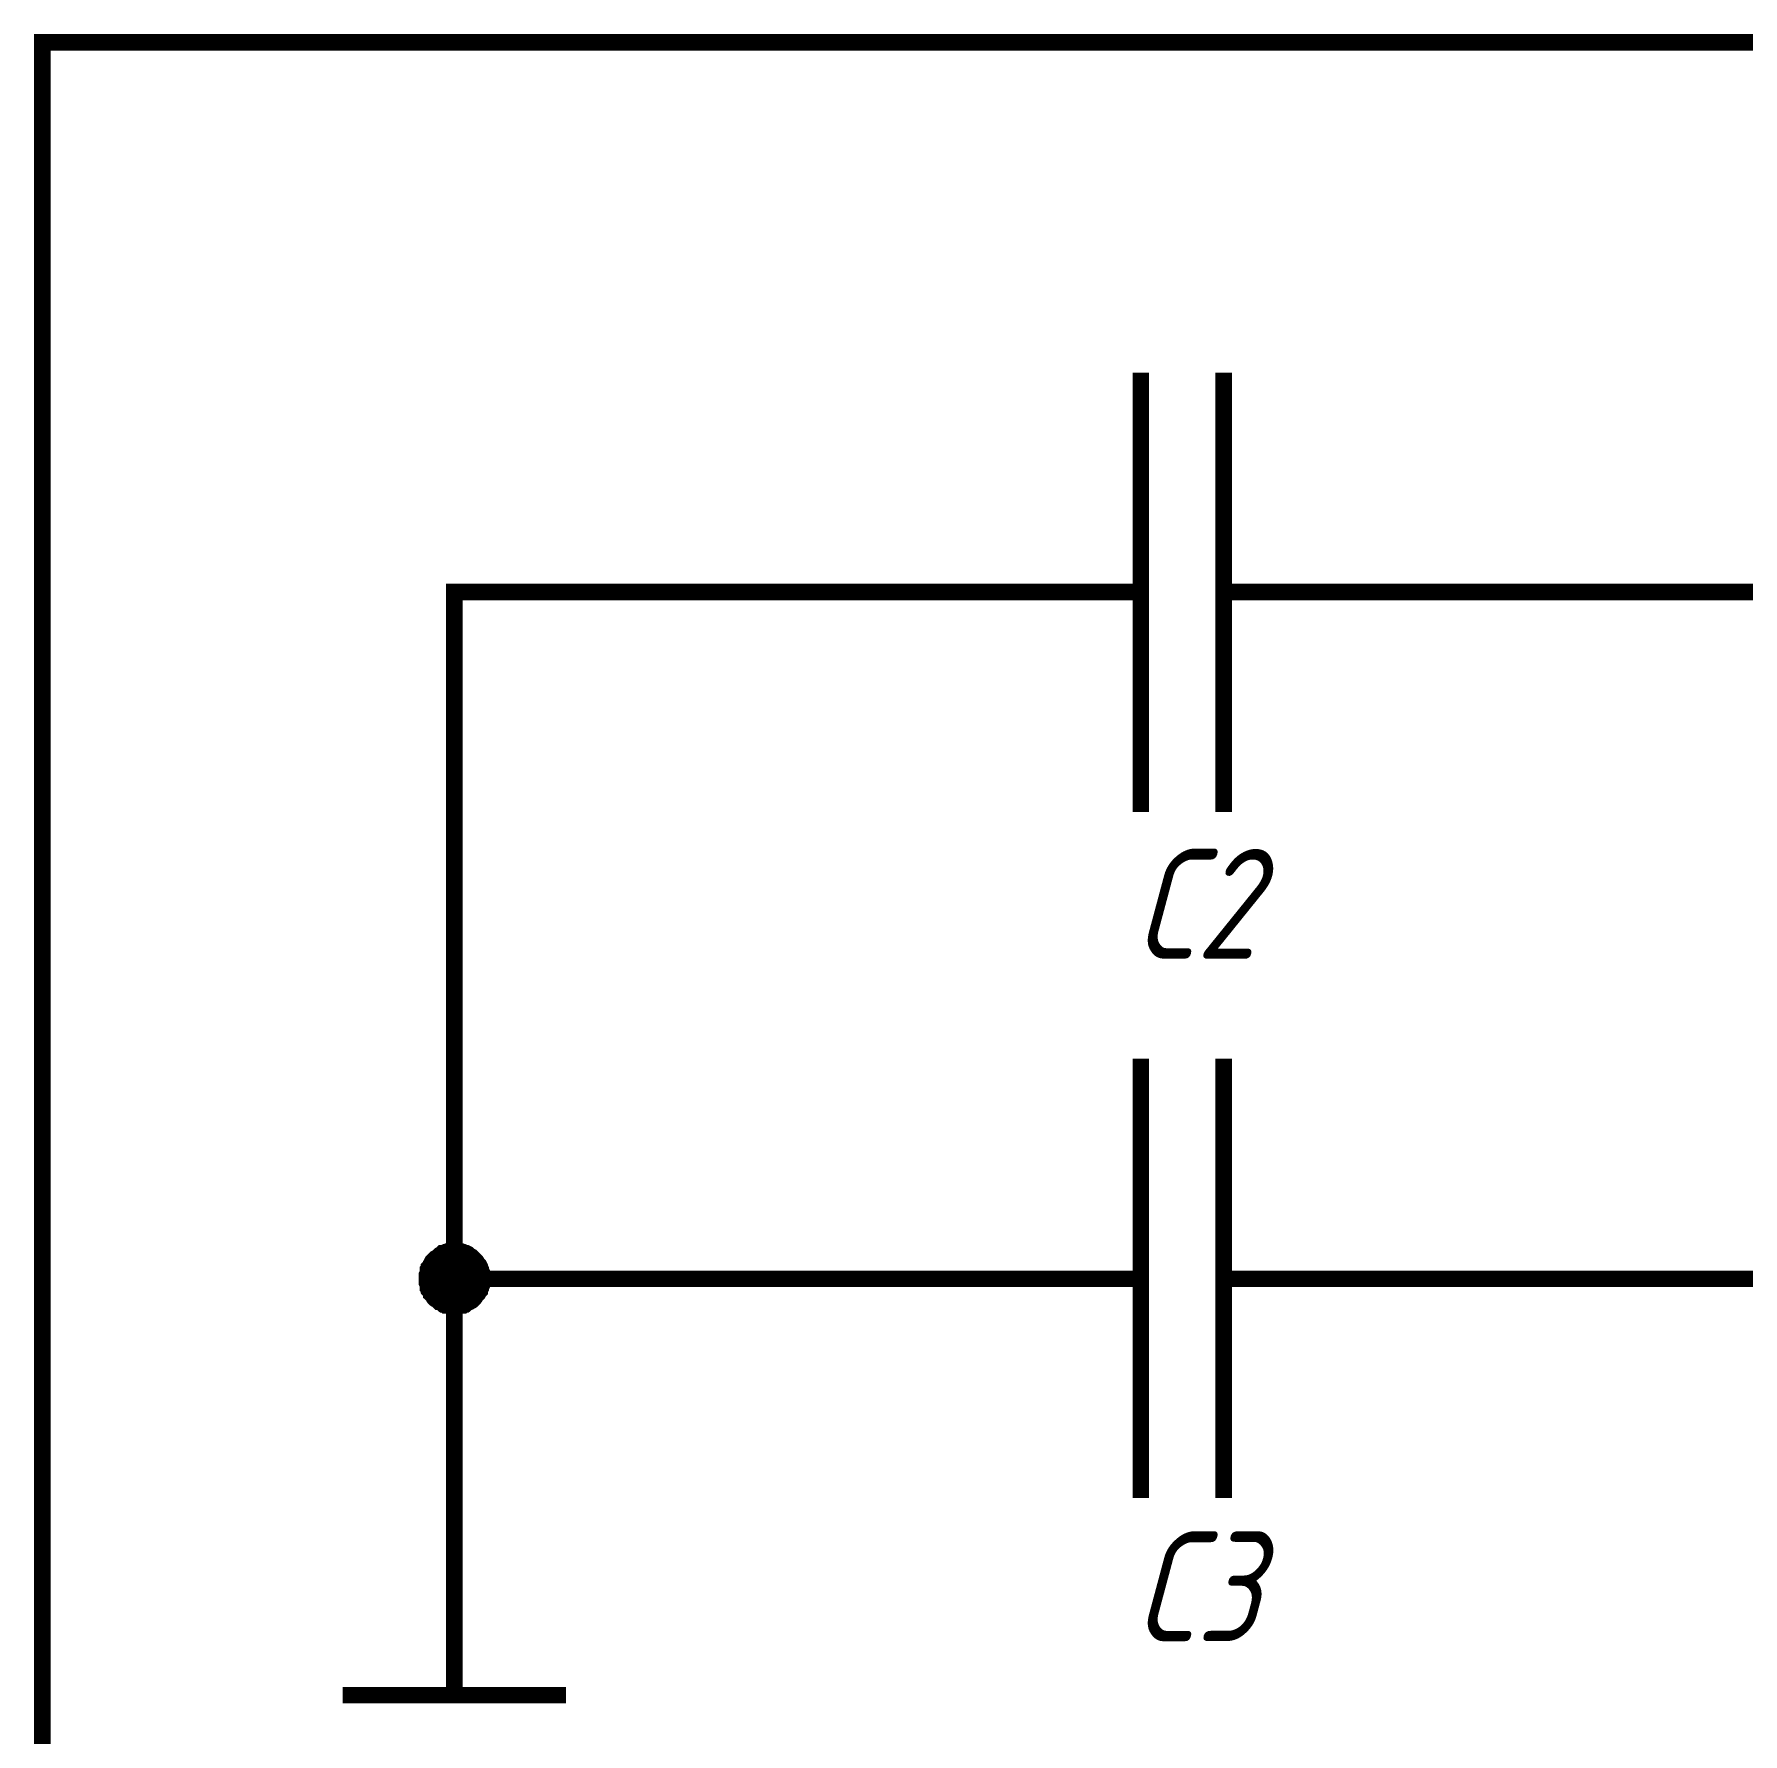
# Model space of a CAD drawing. Extents: x 196 to 1101, y 70 to 664.
# Drawn here: x 434.4 to 465.51, y 575.39 to 606.33 of the extents above; entities that cross this region are included whole.
import ezdxf

# ---------------------------------------------------------------- set-up
doc = ezdxf.new("R2010")
doc.units = 0
doc.header["$MEASUREMENT"] = 0
doc.layers.add('Sheet', color=255, linetype='CONTINUOUS')
doc.styles.add('GOST type A0', font='', dxfattribs={"oblique": 15, "height": 3.5})
doc.styles.get('GOST type A0').set_extended_font_data('GOST type A')

msp = doc.modelspace()

# ---------------------------------------------------------------- linework, layer by layer
at = {"layer": 'Sheet', "const_width": 0.3}
for points in [[(477.03, 606.18), (434.545, 606.18), (434.545, 571.183), (434.545, 563.68), (434.545, 551.176)], [(454.546, 600.168), (454.546, 592.169)], [(456.052, 600.168), (456.052, 592.169)], [(452.046, 596.176), (442.046, 596.176), (442.046, 583.672), (442.046, 581.171)], [(454.546, 596.176), (452.046, 596.176)], [(456.052, 596.176), (458.536, 596.176)], [(524.515, 591.174), (497.03, 591.174), (497.03, 596.176), (472.046, 596.176), (458.536, 596.176)], [(454.546, 587.679), (454.546, 579.68)], [(456.052, 587.679), (456.052, 579.68)], [(524.515, 586.173), (497.03, 586.173), (497.03, 583.672), (472.046, 583.672), (458.536, 583.672)], [(441.549, 583.672), (441.549, 583.703), (441.549, 583.718), (441.549, 583.749), (441.564, 583.78), (441.564, 583.796), (441.564, 583.827), (441.58, 583.843), (441.58, 583.874), (441.595, 583.889), (441.611, 583.92), (441.626, 583.936), (441.626, 583.951), (441.642, 583.982), (441.657, 583.998), (441.673, 584.013), (441.688, 584.029), (441.704, 584.045), (441.735, 584.06), (441.75, 584.076), (441.766, 584.091), (441.782, 584.107), (441.813, 584.122), (441.828, 584.138), (441.844, 584.138), (441.875, 584.153), (441.89, 584.153), (441.921, 584.169), (441.937, 584.169), (441.968, 584.184), (441.999, 584.184), (442.014, 584.184), (442.046, 584.184)], [(441.549, 583.672), (441.549, 583.703), (441.549, 583.718), (441.549, 583.749), (441.564, 583.78), (441.564, 583.796), (441.564, 583.827), (441.58, 583.843), (441.58, 583.874), (441.595, 583.889), (441.611, 583.92), (441.626, 583.936), (441.626, 583.951), (441.642, 583.982), (441.657, 583.998), (441.673, 584.013), (441.688, 584.029), (441.704, 584.045), (441.735, 584.06), (441.75, 584.076), (441.766, 584.091), (441.782, 584.107), (441.813, 584.122), (441.828, 584.138), (441.844, 584.138), (441.875, 584.153), (441.89, 584.153), (441.921, 584.169), (441.937, 584.169), (441.968, 584.184), (441.999, 584.184), (442.014, 584.184), (442.046, 584.184)], [(441.549, 583.672), (441.549, 583.703), (441.549, 583.718), (441.549, 583.749), (441.564, 583.78), (441.564, 583.796), (441.564, 583.827), (441.58, 583.843), (441.58, 583.874), (441.595, 583.889), (441.611, 583.92), (441.626, 583.936), (441.626, 583.951), (441.642, 583.982), (441.657, 583.998), (441.673, 584.013), (441.688, 584.029), (441.704, 584.045), (441.735, 584.06), (441.75, 584.076), (441.766, 584.091), (441.782, 584.107), (441.813, 584.122), (441.828, 584.138), (441.844, 584.138), (441.875, 584.153), (441.89, 584.153), (441.921, 584.169), (441.937, 584.169), (441.968, 584.184), (441.999, 584.184), (442.014, 584.184), (442.046, 584.184)], [(441.549, 583.672), (441.549, 583.703), (441.549, 583.718), (441.549, 583.749), (441.564, 583.78), (441.564, 583.796), (441.564, 583.827), (441.58, 583.843), (441.58, 583.874), (441.595, 583.889), (441.611, 583.92), (441.626, 583.936), (441.626, 583.951), (441.642, 583.982), (441.657, 583.998), (441.673, 584.013), (441.688, 584.029), (441.704, 584.045), (441.735, 584.06), (441.75, 584.076), (441.766, 584.091), (441.782, 584.107), (441.813, 584.122), (441.828, 584.138), (441.844, 584.138), (441.875, 584.153), (441.89, 584.153), (441.921, 584.169), (441.937, 584.169), (441.968, 584.184), (441.999, 584.184), (442.014, 584.184), (442.046, 584.184)], [(441.549, 583.672), (441.549, 583.703), (441.549, 583.718), (441.549, 583.749), (441.564, 583.78), (441.564, 583.796), (441.564, 583.827), (441.58, 583.843), (441.58, 583.874), (441.595, 583.889), (441.611, 583.92), (441.626, 583.936), (441.626, 583.951), (441.642, 583.982), (441.657, 583.998), (441.673, 584.013), (441.688, 584.029), (441.704, 584.045), (441.735, 584.06), (441.75, 584.076), (441.766, 584.091), (441.782, 584.107), (441.813, 584.122), (441.828, 584.138), (441.844, 584.138), (441.875, 584.153), (441.89, 584.153), (441.921, 584.169), (441.937, 584.169), (441.968, 584.184), (441.999, 584.184), (442.014, 584.184), (442.046, 584.184)], [(441.549, 583.672), (441.549, 583.703), (441.549, 583.718), (441.549, 583.749), (441.564, 583.78), (441.564, 583.796), (441.564, 583.827), (441.58, 583.843), (441.58, 583.874), (441.595, 583.889), (441.611, 583.92), (441.626, 583.936), (441.626, 583.951), (441.642, 583.982), (441.657, 583.998), (441.673, 584.013), (441.688, 584.029), (441.704, 584.045), (441.735, 584.06), (441.75, 584.076), (441.766, 584.091), (441.782, 584.107), (441.813, 584.122), (441.828, 584.138), (441.844, 584.138), (441.875, 584.153), (441.89, 584.153), (441.921, 584.169), (441.937, 584.169), (441.968, 584.184), (441.999, 584.184), (442.014, 584.184), (442.046, 584.184)], [(441.549, 583.672), (441.549, 583.703), (441.549, 583.718), (441.549, 583.749), (441.564, 583.78), (441.564, 583.796), (441.564, 583.827), (441.58, 583.843), (441.58, 583.874), (441.595, 583.889), (441.611, 583.92), (441.626, 583.936), (441.626, 583.951), (441.642, 583.982), (441.657, 583.998), (441.673, 584.013), (441.688, 584.029), (441.704, 584.045), (441.735, 584.06), (441.75, 584.076), (441.766, 584.091), (441.782, 584.107), (441.813, 584.122), (441.828, 584.138), (441.844, 584.138), (441.875, 584.153), (441.89, 584.153), (441.921, 584.169), (441.937, 584.169), (441.968, 584.184), (441.999, 584.184), (442.014, 584.184), (442.046, 584.184)], [(441.549, 583.672), (441.549, 583.703), (441.549, 583.718), (441.549, 583.749), (441.564, 583.78), (441.564, 583.796), (441.564, 583.827), (441.58, 583.843), (441.58, 583.874), (441.595, 583.889), (441.611, 583.92), (441.626, 583.936), (441.626, 583.951), (441.642, 583.982), (441.657, 583.998), (441.673, 584.013), (441.688, 584.029), (441.704, 584.045), (441.735, 584.06), (441.75, 584.076), (441.766, 584.091), (441.782, 584.107), (441.813, 584.122), (441.828, 584.138), (441.844, 584.138), (441.875, 584.153), (441.89, 584.153), (441.921, 584.169), (441.937, 584.169), (441.968, 584.184), (441.999, 584.184), (442.014, 584.184), (442.046, 584.184)], [(442.046, 584.184), (442.046, 584.184)], [(442.046, 584.184), (442.077, 584.184), (442.092, 584.184), (442.123, 584.184), (442.154, 584.169), (442.17, 584.169), (442.201, 584.153), (442.216, 584.153), (442.247, 584.138), (442.263, 584.138), (442.294, 584.122), (442.309, 584.107), (442.325, 584.091), (442.356, 584.076), (442.372, 584.06), (442.387, 584.045), (442.403, 584.029), (442.418, 584.013), (442.434, 583.998), (442.449, 583.982), (442.465, 583.951), (442.48, 583.936), (442.496, 583.92), (442.511, 583.889), (442.511, 583.874), (442.527, 583.843), (442.527, 583.827), (442.542, 583.796), (442.542, 583.78), (442.558, 583.749), (442.558, 583.718), (442.558, 583.703), (442.558, 583.672)], [(442.046, 584.184), (442.046, 584.184)], [(442.046, 584.184), (442.077, 584.184), (442.092, 584.184), (442.123, 584.184), (442.154, 584.169), (442.17, 584.169), (442.201, 584.153), (442.216, 584.153), (442.247, 584.138), (442.263, 584.138), (442.294, 584.122), (442.309, 584.107), (442.325, 584.091), (442.356, 584.076), (442.372, 584.06), (442.387, 584.045), (442.403, 584.029), (442.418, 584.013), (442.434, 583.998), (442.449, 583.982), (442.465, 583.951), (442.48, 583.936), (442.496, 583.92), (442.511, 583.889), (442.511, 583.874), (442.527, 583.843), (442.527, 583.827), (442.542, 583.796), (442.542, 583.78), (442.558, 583.749), (442.558, 583.718), (442.558, 583.703), (442.558, 583.672)], [(442.046, 584.184), (442.046, 584.184)], [(442.046, 584.184), (442.077, 584.184), (442.092, 584.184), (442.123, 584.184), (442.154, 584.169), (442.17, 584.169), (442.201, 584.153), (442.216, 584.153), (442.247, 584.138), (442.263, 584.138), (442.294, 584.122), (442.309, 584.107), (442.325, 584.091), (442.356, 584.076), (442.372, 584.06), (442.387, 584.045), (442.403, 584.029), (442.418, 584.013), (442.434, 583.998), (442.449, 583.982), (442.465, 583.951), (442.48, 583.936), (442.496, 583.92), (442.511, 583.889), (442.511, 583.874), (442.527, 583.843), (442.527, 583.827), (442.542, 583.796), (442.542, 583.78), (442.558, 583.749), (442.558, 583.718), (442.558, 583.703), (442.558, 583.672)], [(442.046, 584.184), (442.046, 584.184)], [(442.046, 584.184), (442.077, 584.184), (442.092, 584.184), (442.123, 584.184), (442.154, 584.169), (442.17, 584.169), (442.201, 584.153), (442.216, 584.153), (442.247, 584.138), (442.263, 584.138), (442.294, 584.122), (442.309, 584.107), (442.325, 584.091), (442.356, 584.076), (442.372, 584.06), (442.387, 584.045), (442.403, 584.029), (442.418, 584.013), (442.434, 583.998), (442.449, 583.982), (442.465, 583.951), (442.48, 583.936), (442.496, 583.92), (442.511, 583.889), (442.511, 583.874), (442.527, 583.843), (442.527, 583.827), (442.542, 583.796), (442.542, 583.78), (442.558, 583.749), (442.558, 583.718), (442.558, 583.703), (442.558, 583.672)], [(442.046, 584.184), (442.046, 584.184)], [(442.046, 584.184), (442.077, 584.184), (442.092, 584.184), (442.123, 584.184), (442.154, 584.169), (442.17, 584.169), (442.201, 584.153), (442.216, 584.153), (442.247, 584.138), (442.263, 584.138), (442.294, 584.122), (442.309, 584.107), (442.325, 584.091), (442.356, 584.076), (442.372, 584.06), (442.387, 584.045), (442.403, 584.029), (442.418, 584.013), (442.434, 583.998), (442.449, 583.982), (442.465, 583.951), (442.48, 583.936), (442.496, 583.92), (442.511, 583.889), (442.511, 583.874), (442.527, 583.843), (442.527, 583.827), (442.542, 583.796), (442.542, 583.78), (442.558, 583.749), (442.558, 583.718), (442.558, 583.703), (442.558, 583.672)], [(442.046, 584.184), (442.046, 584.184)], [(442.046, 584.184), (442.077, 584.184), (442.092, 584.184), (442.123, 584.184), (442.154, 584.169), (442.17, 584.169), (442.201, 584.153), (442.216, 584.153), (442.247, 584.138), (442.263, 584.138), (442.294, 584.122), (442.309, 584.107), (442.325, 584.091), (442.356, 584.076), (442.372, 584.06), (442.387, 584.045), (442.403, 584.029), (442.418, 584.013), (442.434, 583.998), (442.449, 583.982), (442.465, 583.951), (442.48, 583.936), (442.496, 583.92), (442.511, 583.889), (442.511, 583.874), (442.527, 583.843), (442.527, 583.827), (442.542, 583.796), (442.542, 583.78), (442.558, 583.749), (442.558, 583.718), (442.558, 583.703), (442.558, 583.672)], [(442.046, 584.184), (442.046, 584.184)], [(442.046, 584.184), (442.077, 584.184), (442.092, 584.184), (442.123, 584.184), (442.154, 584.169), (442.17, 584.169), (442.201, 584.153), (442.216, 584.153), (442.247, 584.138), (442.263, 584.138), (442.294, 584.122), (442.309, 584.107), (442.325, 584.091), (442.356, 584.076), (442.372, 584.06), (442.387, 584.045), (442.403, 584.029), (442.418, 584.013), (442.434, 583.998), (442.449, 583.982), (442.465, 583.951), (442.48, 583.936), (442.496, 583.92), (442.511, 583.889), (442.511, 583.874), (442.527, 583.843), (442.527, 583.827), (442.542, 583.796), (442.542, 583.78), (442.558, 583.749), (442.558, 583.718), (442.558, 583.703), (442.558, 583.672)], [(442.046, 584.184), (442.046, 584.184)], [(442.046, 584.184), (442.077, 584.184), (442.092, 584.184), (442.123, 584.184), (442.154, 584.169), (442.17, 584.169), (442.201, 584.153), (442.216, 584.153), (442.247, 584.138), (442.263, 584.138), (442.294, 584.122), (442.309, 584.107), (442.325, 584.091), (442.356, 584.076), (442.372, 584.06), (442.387, 584.045), (442.403, 584.029), (442.418, 584.013), (442.434, 583.998), (442.449, 583.982), (442.465, 583.951), (442.48, 583.936), (442.496, 583.92), (442.511, 583.889), (442.511, 583.874), (442.527, 583.843), (442.527, 583.827), (442.542, 583.796), (442.542, 583.78), (442.558, 583.749), (442.558, 583.718), (442.558, 583.703), (442.558, 583.672)], [(442.046, 583.175), (442.014, 583.175), (441.999, 583.175), (441.968, 583.175), (441.937, 583.19), (441.921, 583.19), (441.89, 583.19), (441.875, 583.206), (441.844, 583.206), (441.828, 583.221), (441.813, 583.237), (441.782, 583.252), (441.766, 583.252), (441.75, 583.268), (441.735, 583.283), (441.704, 583.299), (441.688, 583.314), (441.673, 583.33), (441.657, 583.361), (441.642, 583.377), (441.626, 583.392), (441.626, 583.408), (441.611, 583.439), (441.595, 583.454), (441.58, 583.47), (441.58, 583.501), (441.564, 583.516), (441.564, 583.547), (441.564, 583.563), (441.549, 583.594), (441.549, 583.625), (441.549, 583.641), (441.549, 583.672)], [(441.549, 583.672), (441.549, 583.672)], [(442.046, 583.175), (442.014, 583.175), (441.999, 583.175), (441.968, 583.175), (441.937, 583.19), (441.921, 583.19), (441.89, 583.19), (441.875, 583.206), (441.844, 583.206), (441.828, 583.221), (441.813, 583.237), (441.782, 583.252), (441.766, 583.252), (441.75, 583.268), (441.735, 583.283), (441.704, 583.299), (441.688, 583.314), (441.673, 583.33), (441.657, 583.361), (441.642, 583.377), (441.626, 583.392), (441.626, 583.408), (441.611, 583.439), (441.595, 583.454), (441.58, 583.47), (441.58, 583.501), (441.564, 583.516), (441.564, 583.547), (441.564, 583.563), (441.549, 583.594), (441.549, 583.625), (441.549, 583.641), (441.549, 583.672)], [(441.549, 583.672), (441.549, 583.672)], [(442.046, 583.175), (442.014, 583.175), (441.999, 583.175), (441.968, 583.175), (441.937, 583.19), (441.921, 583.19), (441.89, 583.19), (441.875, 583.206), (441.844, 583.206), (441.828, 583.221), (441.813, 583.237), (441.782, 583.252), (441.766, 583.252), (441.75, 583.268), (441.735, 583.283), (441.704, 583.299), (441.688, 583.314), (441.673, 583.33), (441.657, 583.361), (441.642, 583.377), (441.626, 583.392), (441.626, 583.408), (441.611, 583.439), (441.595, 583.454), (441.58, 583.47), (441.58, 583.501), (441.564, 583.516), (441.564, 583.547), (441.564, 583.563), (441.549, 583.594), (441.549, 583.625), (441.549, 583.641), (441.549, 583.672)], [(441.549, 583.672), (441.549, 583.672)], [(442.046, 583.175), (442.014, 583.175), (441.999, 583.175), (441.968, 583.175), (441.937, 583.19), (441.921, 583.19), (441.89, 583.19), (441.875, 583.206), (441.844, 583.206), (441.828, 583.221), (441.813, 583.237), (441.782, 583.252), (441.766, 583.252), (441.75, 583.268), (441.735, 583.283), (441.704, 583.299), (441.688, 583.314), (441.673, 583.33), (441.657, 583.361), (441.642, 583.377), (441.626, 583.392), (441.626, 583.408), (441.611, 583.439), (441.595, 583.454), (441.58, 583.47), (441.58, 583.501), (441.564, 583.516), (441.564, 583.547), (441.564, 583.563), (441.549, 583.594), (441.549, 583.625), (441.549, 583.641), (441.549, 583.672)], [(441.549, 583.672), (441.549, 583.672)], [(442.046, 583.175), (442.014, 583.175), (441.999, 583.175), (441.968, 583.175), (441.937, 583.19), (441.921, 583.19), (441.89, 583.19), (441.875, 583.206), (441.844, 583.206), (441.828, 583.221), (441.813, 583.237), (441.782, 583.252), (441.766, 583.252), (441.75, 583.268), (441.735, 583.283), (441.704, 583.299), (441.688, 583.314), (441.673, 583.33), (441.657, 583.361), (441.642, 583.377), (441.626, 583.392), (441.626, 583.408), (441.611, 583.439), (441.595, 583.454), (441.58, 583.47), (441.58, 583.501), (441.564, 583.516), (441.564, 583.547), (441.564, 583.563), (441.549, 583.594), (441.549, 583.625), (441.549, 583.641), (441.549, 583.672)], [(441.549, 583.672), (441.549, 583.672)], [(442.046, 583.175), (442.014, 583.175), (441.999, 583.175), (441.968, 583.175), (441.937, 583.19), (441.921, 583.19), (441.89, 583.19), (441.875, 583.206), (441.844, 583.206), (441.828, 583.221), (441.813, 583.237), (441.782, 583.252), (441.766, 583.252), (441.75, 583.268), (441.735, 583.283), (441.704, 583.299), (441.688, 583.314), (441.673, 583.33), (441.657, 583.361), (441.642, 583.377), (441.626, 583.392), (441.626, 583.408), (441.611, 583.439), (441.595, 583.454), (441.58, 583.47), (441.58, 583.501), (441.564, 583.516), (441.564, 583.547), (441.564, 583.563), (441.549, 583.594), (441.549, 583.625), (441.549, 583.641), (441.549, 583.672)], [(441.549, 583.672), (441.549, 583.672)], [(442.046, 583.175), (442.014, 583.175), (441.999, 583.175), (441.968, 583.175), (441.937, 583.19), (441.921, 583.19), (441.89, 583.19), (441.875, 583.206), (441.844, 583.206), (441.828, 583.221), (441.813, 583.237), (441.782, 583.252), (441.766, 583.252), (441.75, 583.268), (441.735, 583.283), (441.704, 583.299), (441.688, 583.314), (441.673, 583.33), (441.657, 583.361), (441.642, 583.377), (441.626, 583.392), (441.626, 583.408), (441.611, 583.439), (441.595, 583.454), (441.58, 583.47), (441.58, 583.501), (441.564, 583.516), (441.564, 583.547), (441.564, 583.563), (441.549, 583.594), (441.549, 583.625), (441.549, 583.641), (441.549, 583.672)], [(441.549, 583.672), (441.549, 583.672)], [(442.046, 583.175), (442.014, 583.175), (441.999, 583.175), (441.968, 583.175), (441.937, 583.19), (441.921, 583.19), (441.89, 583.19), (441.875, 583.206), (441.844, 583.206), (441.828, 583.221), (441.813, 583.237), (441.782, 583.252), (441.766, 583.252), (441.75, 583.268), (441.735, 583.283), (441.704, 583.299), (441.688, 583.314), (441.673, 583.33), (441.657, 583.361), (441.642, 583.377), (441.626, 583.392), (441.626, 583.408), (441.611, 583.439), (441.595, 583.454), (441.58, 583.47), (441.58, 583.501), (441.564, 583.516), (441.564, 583.547), (441.564, 583.563), (441.549, 583.594), (441.549, 583.625), (441.549, 583.641), (441.549, 583.672)], [(441.549, 583.672), (441.549, 583.672)], [(442.558, 583.672), (442.558, 583.641), (442.558, 583.625), (442.558, 583.594), (442.542, 583.563), (442.542, 583.547), (442.527, 583.516), (442.527, 583.501), (442.511, 583.47), (442.511, 583.454), (442.496, 583.439), (442.48, 583.408), (442.465, 583.392), (442.449, 583.377), (442.434, 583.361), (442.418, 583.33), (442.403, 583.314), (442.387, 583.299), (442.372, 583.283), (442.356, 583.268), (442.325, 583.252), (442.309, 583.252), (442.294, 583.237), (442.263, 583.221), (442.247, 583.206), (442.216, 583.206), (442.201, 583.19), (442.17, 583.19), (442.154, 583.19), (442.123, 583.175), (442.092, 583.175), (442.077, 583.175), (442.046, 583.175)], [(442.558, 583.672), (442.558, 583.641), (442.558, 583.625), (442.558, 583.594), (442.542, 583.563), (442.542, 583.547), (442.527, 583.516), (442.527, 583.501), (442.511, 583.47), (442.511, 583.454), (442.496, 583.439), (442.48, 583.408), (442.465, 583.392), (442.449, 583.377), (442.434, 583.361), (442.418, 583.33), (442.403, 583.314), (442.387, 583.299), (442.372, 583.283), (442.356, 583.268), (442.325, 583.252), (442.309, 583.252), (442.294, 583.237), (442.263, 583.221), (442.247, 583.206), (442.216, 583.206), (442.201, 583.19), (442.17, 583.19), (442.154, 583.19), (442.123, 583.175), (442.092, 583.175), (442.077, 583.175), (442.046, 583.175)], [(452.046, 583.672), (442.046, 583.672)], [(442.558, 583.672), (442.558, 583.641), (442.558, 583.625), (442.558, 583.594), (442.542, 583.563), (442.542, 583.547), (442.527, 583.516), (442.527, 583.501), (442.511, 583.47), (442.511, 583.454), (442.496, 583.439), (442.48, 583.408), (442.465, 583.392), (442.449, 583.377), (442.434, 583.361), (442.418, 583.33), (442.403, 583.314), (442.387, 583.299), (442.372, 583.283), (442.356, 583.268), (442.325, 583.252), (442.309, 583.252), (442.294, 583.237), (442.263, 583.221), (442.247, 583.206), (442.216, 583.206), (442.201, 583.19), (442.17, 583.19), (442.154, 583.19), (442.123, 583.175), (442.092, 583.175), (442.077, 583.175), (442.046, 583.175)], [(442.558, 583.672), (442.558, 583.641), (442.558, 583.625), (442.558, 583.594), (442.542, 583.563), (442.542, 583.547), (442.527, 583.516), (442.527, 583.501), (442.511, 583.47), (442.511, 583.454), (442.496, 583.439), (442.48, 583.408), (442.465, 583.392), (442.449, 583.377), (442.434, 583.361), (442.418, 583.33), (442.403, 583.314), (442.387, 583.299), (442.372, 583.283), (442.356, 583.268), (442.325, 583.252), (442.309, 583.252), (442.294, 583.237), (442.263, 583.221), (442.247, 583.206), (442.216, 583.206), (442.201, 583.19), (442.17, 583.19), (442.154, 583.19), (442.123, 583.175), (442.092, 583.175), (442.077, 583.175), (442.046, 583.175)], [(442.558, 583.672), (442.558, 583.641), (442.558, 583.625), (442.558, 583.594), (442.542, 583.563), (442.542, 583.547), (442.527, 583.516), (442.527, 583.501), (442.511, 583.47), (442.511, 583.454), (442.496, 583.439), (442.48, 583.408), (442.465, 583.392), (442.449, 583.377), (442.434, 583.361), (442.418, 583.33), (442.403, 583.314), (442.387, 583.299), (442.372, 583.283), (442.356, 583.268), (442.325, 583.252), (442.309, 583.252), (442.294, 583.237), (442.263, 583.221), (442.247, 583.206), (442.216, 583.206), (442.201, 583.19), (442.17, 583.19), (442.154, 583.19), (442.123, 583.175), (442.092, 583.175), (442.077, 583.175), (442.046, 583.175)], [(442.558, 583.672), (442.558, 583.641), (442.558, 583.625), (442.558, 583.594), (442.542, 583.563), (442.542, 583.547), (442.527, 583.516), (442.527, 583.501), (442.511, 583.47), (442.511, 583.454), (442.496, 583.439), (442.48, 583.408), (442.465, 583.392), (442.449, 583.377), (442.434, 583.361), (442.418, 583.33), (442.403, 583.314), (442.387, 583.299), (442.372, 583.283), (442.356, 583.268), (442.325, 583.252), (442.309, 583.252), (442.294, 583.237), (442.263, 583.221), (442.247, 583.206), (442.216, 583.206), (442.201, 583.19), (442.17, 583.19), (442.154, 583.19), (442.123, 583.175), (442.092, 583.175), (442.077, 583.175), (442.046, 583.175)], [(442.558, 583.672), (442.558, 583.641), (442.558, 583.625), (442.558, 583.594), (442.542, 583.563), (442.542, 583.547), (442.527, 583.516), (442.527, 583.501), (442.511, 583.47), (442.511, 583.454), (442.496, 583.439), (442.48, 583.408), (442.465, 583.392), (442.449, 583.377), (442.434, 583.361), (442.418, 583.33), (442.403, 583.314), (442.387, 583.299), (442.372, 583.283), (442.356, 583.268), (442.325, 583.252), (442.309, 583.252), (442.294, 583.237), (442.263, 583.221), (442.247, 583.206), (442.216, 583.206), (442.201, 583.19), (442.17, 583.19), (442.154, 583.19), (442.123, 583.175), (442.092, 583.175), (442.077, 583.175), (442.046, 583.175)], [(442.558, 583.672), (442.558, 583.641), (442.558, 583.625), (442.558, 583.594), (442.542, 583.563), (442.542, 583.547), (442.527, 583.516), (442.527, 583.501), (442.511, 583.47), (442.511, 583.454), (442.496, 583.439), (442.48, 583.408), (442.465, 583.392), (442.449, 583.377), (442.434, 583.361), (442.418, 583.33), (442.403, 583.314), (442.387, 583.299), (442.372, 583.283), (442.356, 583.268), (442.325, 583.252), (442.309, 583.252), (442.294, 583.237), (442.263, 583.221), (442.247, 583.206), (442.216, 583.206), (442.201, 583.19), (442.17, 583.19), (442.154, 583.19), (442.123, 583.175), (442.092, 583.175), (442.077, 583.175), (442.046, 583.175)], [(442.558, 583.672), (442.558, 583.672), (442.558, 583.672), (442.558, 583.672), (442.558, 583.672), (442.558, 583.672), (442.558, 583.672), (442.558, 583.672), (442.558, 583.672), (442.558, 583.672), (442.558, 583.672), (442.558, 583.672), (442.558, 583.672), (442.558, 583.672), (442.558, 583.672), (442.558, 583.672), (442.558, 583.672), (442.558, 583.672), (442.558, 583.672), (442.558, 583.672), (442.558, 583.672), (442.558, 583.672), (442.558, 583.672), (442.558, 583.672), (442.558, 583.672), (442.558, 583.672), (442.558, 583.672), (442.558, 583.672), (442.558, 583.672), (442.558, 583.672), (442.558, 583.672), (442.558, 583.672), (442.558, 583.672)], [(442.558, 583.672), (442.558, 583.672)], [(442.558, 583.672), (442.558, 583.672), (442.558, 583.672), (442.558, 583.672), (442.558, 583.672), (442.558, 583.672), (442.558, 583.672), (442.558, 583.672), (442.558, 583.672), (442.558, 583.672), (442.558, 583.672), (442.558, 583.672), (442.558, 583.672), (442.558, 583.672), (442.558, 583.672), (442.558, 583.672), (442.558, 583.672), (442.558, 583.672), (442.558, 583.672), (442.558, 583.672), (442.558, 583.672), (442.558, 583.672), (442.558, 583.672), (442.558, 583.672), (442.558, 583.672), (442.558, 583.672), (442.558, 583.672), (442.558, 583.672), (442.558, 583.672), (442.558, 583.672), (442.558, 583.672), (442.558, 583.672), (442.558, 583.672)], [(442.558, 583.672), (442.558, 583.672)], [(442.558, 583.672), (442.558, 583.672), (442.558, 583.672), (442.558, 583.672), (442.558, 583.672), (442.558, 583.672), (442.558, 583.672), (442.558, 583.672), (442.558, 583.672), (442.558, 583.672), (442.558, 583.672), (442.558, 583.672), (442.558, 583.672), (442.558, 583.672), (442.558, 583.672), (442.558, 583.672), (442.558, 583.672), (442.558, 583.672), (442.558, 583.672), (442.558, 583.672), (442.558, 583.672), (442.558, 583.672), (442.558, 583.672), (442.558, 583.672), (442.558, 583.672), (442.558, 583.672), (442.558, 583.672), (442.558, 583.672), (442.558, 583.672), (442.558, 583.672), (442.558, 583.672), (442.558, 583.672), (442.558, 583.672)], [(442.558, 583.672), (442.558, 583.672)], [(442.558, 583.672), (442.558, 583.672), (442.558, 583.672), (442.558, 583.672), (442.558, 583.672), (442.558, 583.672), (442.558, 583.672), (442.558, 583.672), (442.558, 583.672), (442.558, 583.672), (442.558, 583.672), (442.558, 583.672), (442.558, 583.672), (442.558, 583.672), (442.558, 583.672), (442.558, 583.672), (442.558, 583.672), (442.558, 583.672), (442.558, 583.672), (442.558, 583.672), (442.558, 583.672), (442.558, 583.672), (442.558, 583.672), (442.558, 583.672), (442.558, 583.672), (442.558, 583.672), (442.558, 583.672), (442.558, 583.672), (442.558, 583.672), (442.558, 583.672), (442.558, 583.672), (442.558, 583.672), (442.558, 583.672)], [(442.558, 583.672), (442.558, 583.672)], [(442.558, 583.672), (442.558, 583.672), (442.558, 583.672), (442.558, 583.672), (442.558, 583.672), (442.558, 583.672), (442.558, 583.672), (442.558, 583.672), (442.558, 583.672), (442.558, 583.672), (442.558, 583.672), (442.558, 583.672), (442.558, 583.672), (442.558, 583.672), (442.558, 583.672), (442.558, 583.672), (442.558, 583.672), (442.558, 583.672), (442.558, 583.672), (442.558, 583.672), (442.558, 583.672), (442.558, 583.672), (442.558, 583.672), (442.558, 583.672), (442.558, 583.672), (442.558, 583.672), (442.558, 583.672), (442.558, 583.672), (442.558, 583.672), (442.558, 583.672), (442.558, 583.672), (442.558, 583.672), (442.558, 583.672)], [(442.558, 583.672), (442.558, 583.672)], [(442.558, 583.672), (442.558, 583.672), (442.558, 583.672), (442.558, 583.672), (442.558, 583.672), (442.558, 583.672), (442.558, 583.672), (442.558, 583.672), (442.558, 583.672), (442.558, 583.672), (442.558, 583.672), (442.558, 583.672), (442.558, 583.672), (442.558, 583.672), (442.558, 583.672), (442.558, 583.672), (442.558, 583.672), (442.558, 583.672), (442.558, 583.672), (442.558, 583.672), (442.558, 583.672), (442.558, 583.672), (442.558, 583.672), (442.558, 583.672), (442.558, 583.672), (442.558, 583.672), (442.558, 583.672), (442.558, 583.672), (442.558, 583.672), (442.558, 583.672), (442.558, 583.672), (442.558, 583.672), (442.558, 583.672)], [(442.558, 583.672), (442.558, 583.672)], [(442.558, 583.672), (442.558, 583.672), (442.558, 583.672), (442.558, 583.672), (442.558, 583.672), (442.558, 583.672), (442.558, 583.672), (442.558, 583.672), (442.558, 583.672), (442.558, 583.672), (442.558, 583.672), (442.558, 583.672), (442.558, 583.672), (442.558, 583.672), (442.558, 583.672), (442.558, 583.672), (442.558, 583.672), (442.558, 583.672), (442.558, 583.672), (442.558, 583.672), (442.558, 583.672), (442.558, 583.672), (442.558, 583.672), (442.558, 583.672), (442.558, 583.672), (442.558, 583.672), (442.558, 583.672), (442.558, 583.672), (442.558, 583.672), (442.558, 583.672), (442.558, 583.672), (442.558, 583.672), (442.558, 583.672)], [(442.558, 583.672), (442.558, 583.672)], [(442.558, 583.672), (442.558, 583.672), (442.558, 583.672), (442.558, 583.672), (442.558, 583.672), (442.558, 583.672), (442.558, 583.672), (442.558, 583.672), (442.558, 583.672), (442.558, 583.672), (442.558, 583.672), (442.558, 583.672), (442.558, 583.672), (442.558, 583.672), (442.558, 583.672), (442.558, 583.672), (442.558, 583.672), (442.558, 583.672), (442.558, 583.672), (442.558, 583.672), (442.558, 583.672), (442.558, 583.672), (442.558, 583.672), (442.558, 583.672), (442.558, 583.672), (442.558, 583.672), (442.558, 583.672), (442.558, 583.672), (442.558, 583.672), (442.558, 583.672), (442.558, 583.672), (442.558, 583.672), (442.558, 583.672)], [(442.558, 583.672), (442.558, 583.672)], [(454.546, 583.672), (452.046, 583.672)], [(456.052, 583.672), (458.536, 583.672)], [(442.046, 581.171), (442.046, 576.091)], [(440.011, 576.091), (444.08, 576.091)]]:
    msp.add_lwpolyline(points, dxfattribs=at)
at = {"layer": 'Sheet', "const_width": 0.508}
msp.add_lwpolyline([(441.682, 583.683, 1), (442.19, 583.683, 1)], format="xyb", close=True, dxfattribs=at)

# ---------------------------------------------------------------- texts
at = {"layer": 'Sheet', "style": 'GOST type A0', "oblique": 15}
for s, p in [('C2', (454.39, 589.497)), ('C3', (454.39, 577.07))]:
    msp.add_text(s, height=2, dxfattribs=at).set_placement(p)

doc.saveas('drawing.dxf')
